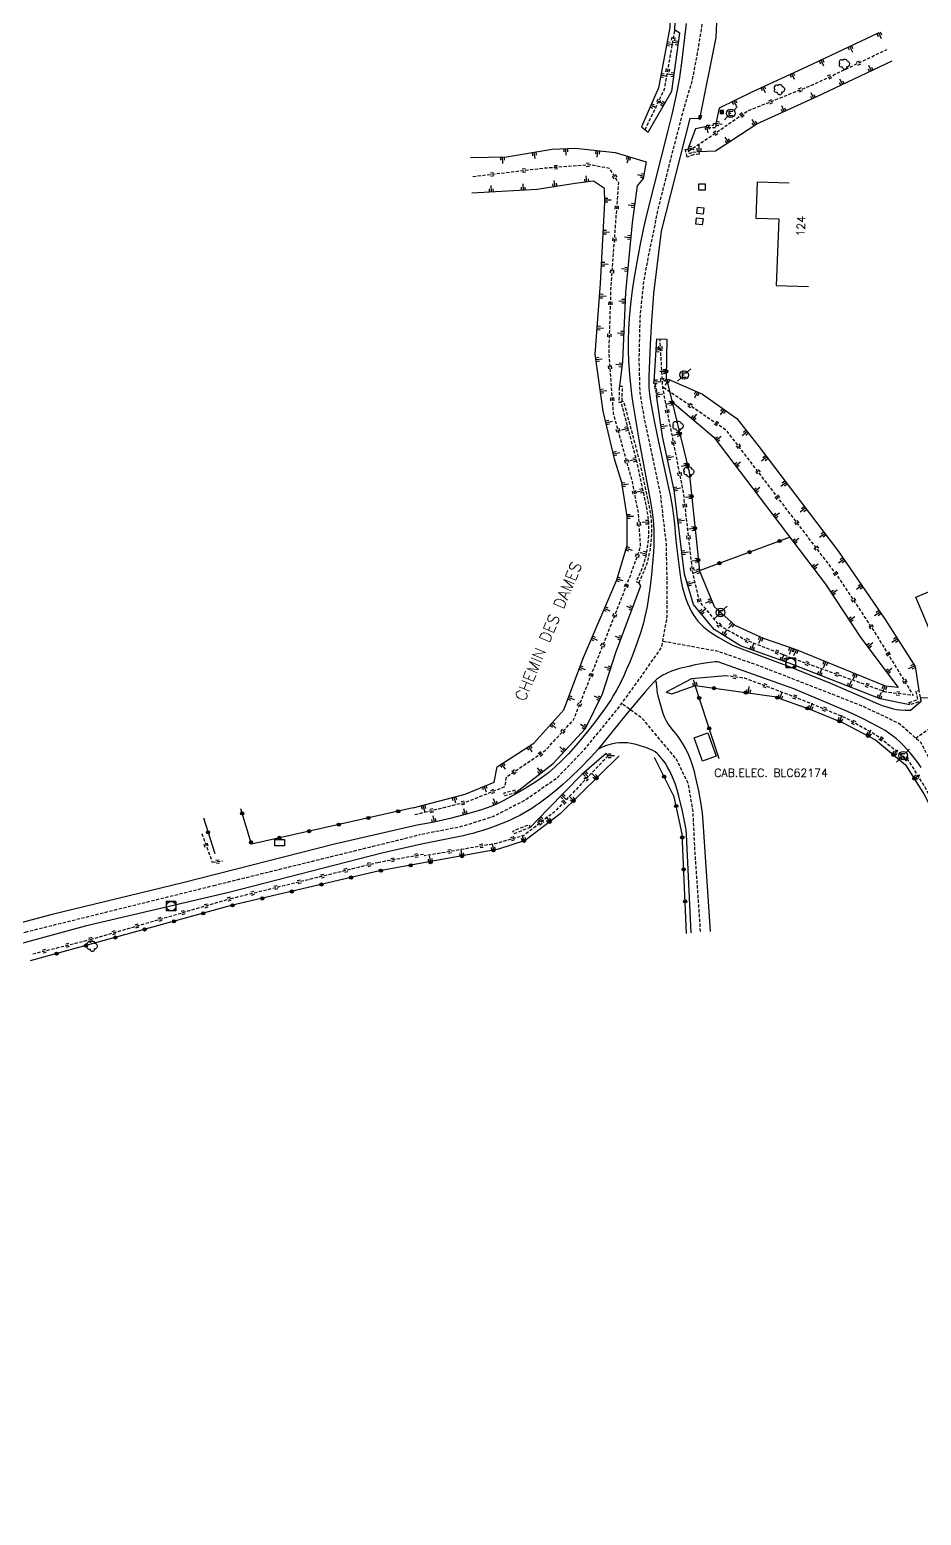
# Model space of a CAD drawing. Header units: millimetres. Extents: x 134000 to 135001, y 143000 to 144000.
# Drawn here: x 134746.5 to 134885.7, y 143385.7 to 143617.8 of the extents above; entities that cross this region are included whole.
import ezdxf
from ezdxf.enums import TextEntityAlignment as Align

# ---------------------------------------------------------------- set-up
doc = ezdxf.new("R2010")
doc.units = ezdxf.units.MM
doc.linetypes.add('DASHED', pattern=[0.75, 0.5, -0.25])
doc.layers.get('0').update_dxf_attribs({"linetype": 'CONTINUOUS'})
for name, color, linetype in [('W0001', 6, 'DASHED'), ('W0008', 7, 'CONTINUOUS'), ('w0100', 7, 'CONTINUOUS'), ('W0112', 1, 'DASHED'), ('W0211', 2, 'CONTINUOUS'), ('W0220', 5, 'DASHED'), ('W0300', 7, 'CONTINUOUS'), ('W0322', 7, 'CONTINUOUS'), ('W0330', 7, 'CONTINUOUS'), ('w0400', 7, 'CONTINUOUS'), ('W0420', 7, 'CONTINUOUS'), ('W0471', 7, 'CONTINUOUS'), ('W0984', 7, 'CONTINUOUS'), ('W0989', 7, 'CONTINUOUS'), ('W0991', 7, 'CONTINUOUS'), ('W1471', 7, 'CONTINUOUS')]:
    doc.layers.add(name, color=color, linetype=linetype)
doc.styles.get("Standard").update_dxf_attribs({"font": 'romans.shx', "width": 0.85})

# ---------------------------------------------------------------- blocks, each defined once
blk = doc.blocks.new('T300')
for p, q in [((-0.8, 0.51), (-0.86, 0.34)), ((-0.86, 0.34), (-0.86, 0.17)), ((-0.86, 0.17), (-0.74, 0.06)), ((-0.69, 0.63), (-0.8, 0.51)), ((-0.8, -0.06), (-0.74, 0.06)), ((-0.74, 0.06), (-0.69, 0.11)), ((-0.57, 0.69), (-0.69, 0.63)), ((-0.46, 0.69), (-0.57, 0.69)), ((-0.29, 0.63), (-0.46, 0.69)), ((-0.29, 0.63), (-0.17, 0.74)), ((-0.23, 0.57), (-0.29, 0.63)), ((-0.17, 0.74), (-0.06, 0.8)), ((-0.06, 0.8), (0.06, 0.8)), ((0.06, 0.8), (0.23, 0.74)), ((0.23, 0.74), (0.34, 0.63)), ((0.34, 0.63), (0.4, 0.51)), ((0.46, 0.46), (0.34, 0.46)), ((0.4, 0.51), (0.4, 0.46)), ((0.57, 0.4), (0.46, 0.46)), ((0.57, 0.4), (0.69, 0.29)), ((0.69, 0.29), (0.74, 0.17)), ((0.74, 0.06), (0.69, -0.17)), ((0.74, 0.17), (0.74, 0.06)), ((-0.8, -0.17), (-0.8, -0.06)), ((-0.8, -0.23), (-0.8, -0.17)), ((-0.74, -0.34), (-0.8, -0.23)), ((-0.69, -0.4), (-0.74, -0.34)), ((-0.51, -0.46), (-0.69, -0.4)), ((-0.4, -0.46), (-0.51, -0.46)), ((-0.4, -0.46), (-0.34, -0.46)), ((-0.34, -0.46), (-0.34, -0.4)), ((-0.34, -0.51), (-0.34, -0.46)), ((-0.29, -0.63), (-0.34, -0.51)), ((-0.17, -0.74), (-0.29, -0.63)), ((-0.06, -0.8), (-0.17, -0.74)), ((0.06, -0.8), (-0.06, -0.8)), ((0.17, -0.74), (0.06, -0.8)), ((0.23, -0.69), (0.17, -0.74)), ((0.29, -0.46), (0.23, -0.46)), ((0.29, -0.63), (0.23, -0.69)), ((0.46, -0.4), (0.29, -0.46)), ((0.34, -0.51), (0.29, -0.63)), ((0.34, -0.51), (0.34, -0.46)), ((0.57, -0.34), (0.46, -0.4)), ((0.63, -0.29), (0.57, -0.34)), ((0.69, -0.17), (0.63, -0.29))]:
    blk.add_line(p, q)
blk = doc.blocks.new('T471')
for p, q in [((-0.333334, 0.333334), (-0.333334, -0.333334)), ((-0.333334, 0.333334), (0.333334, 0.333334)), ((-0.333334, 0), (0, 0)), ((0.500001, 0.500001), (1.000002, 1.000002)), ((-0.500001, -0.500001), (-1.000002, -1.000002)), ((-0.333334, -0.333334), (0.333334, -0.333334))]:
    blk.add_line(p, q)
blk.add_ellipse((0, 0), major_axis=(0.471405, 0.471405), ratio=1, start_param=5.4977871438, end_param=11.780972451)
blk = doc.blocks.new('T420')
for p, q in [((0.75, 0.75), (-0.75, 0.75)), ((-0.75, 0.75), (-0.75, -0.75)), ((0.75, 0.75), (0.75, -0.75)), ((0.75, -0.75), (-0.75, -0.75))]:
    blk.add_line(p, q)
blk.add_ellipse((0, 0), major_axis=(-0.53, 0.53), ratio=1, start_param=3.926991, end_param=10.210176)
blk = doc.blocks.new('t112o')
at = {"color": 0, "linetype": 'Continuous'}
for p, q in [((-0.5, 0.5), (0.5, 0.5)), ((-0.5, -0.5), (-0.5, 0.5)), ((0.5, 0.5), (0.5, -0.5)), ((0.5, -0.5), (-0.5, -0.5))]:
    blk.add_line(p, q, dxfattribs=at)
blk = doc.blocks.new('T400')
at = {"color": 0, "linetype": 'ByBlock', "lineweight": -2}
for p, q in [((-0.15, -0.25), (-0.15, 0.3)), ((-0.15, 0.3), (0.15, 0.3)), ((-0.15, 0.15), (0.15, 0.15)), ((-0.15, 0), (0.15, 0)), ((0.15, 0.3), (0.15, -0.25)), ((-0.15, -0.15), (0.15, -0.15)), ((-0.15, -0.25), (-0.15, -0.3)), ((-0.15, -0.3), (0.15, -0.3)), ((0.15, -0.3), (0.15, -0.25))]:
    blk.add_line(p, q, dxfattribs=at)
blk = doc.blocks.new('t330o')
at = {"color": 0, "linetype": 'Continuous'}
for p, q in [((0.25, -0.25), (-0.25, 0.25)), ((-0.25, -0.25), (0.25, 0.25)), ((-0.25, 0.25), (-0.25, -0.25)), ((0.25, 0.25), (-0.25, 0.25)), ((0.25, -0.25), (0.25, 0.25)), ((-0.25, -0.25), (0.25, -0.25)), ((-0.25, -0.25), (-0.25, -0.25))]:
    blk.add_line(p, q, dxfattribs=at)
blk = doc.blocks.new('t211o')
at = {"color": 0, "linetype": 'Continuous'}
for p, q in [((-0.29, 0.5), (-0.29, 0)), ((0, 1), (0, 0)), ((0.29, 0.5), (0.29, 0))]:
    blk.add_line(p, q, dxfattribs=at)
blk = doc.blocks.new('t220o')
at = {"color": 0, "linetype": 'Continuous'}
for p, q in [((-0.25, 0.25), (0.25, 0.25)), ((-0.25, -0.25), (0.25, -0.25))]:
    blk.add_line(p, q, dxfattribs=at)
blk = doc.blocks.new('t322o')
at = {"color": 0, "linetype": 'Continuous'}
for radius in [0.25, 0.15]:
    blk.add_circle((0, 0), radius, dxfattribs=at)
blk = doc.blocks.new('T1471')
at = {"color": 0, "linetype": 'Continuous', "flags": 128}
blk.add_lwpolyline([(-0.75, -0.5), (-0.75, 0.5), (0.75, 0.5), (0.75, -0.5), (-0.75, -0.5)], dxfattribs=at)

msp = doc.modelspace()

# ---------------------------------------------------------------- linework, layer by layer
at = {"layer": 'W0001', "flags": 128}
for points in [[(134913.61, 144000), (134917.44, 143994.22), (134920.06, 143988.67), (134923.42, 143982.25), (134926.65, 143975.59), (134930.59, 143966.11), (134934.09, 143957.94), (134936.72, 143949.48), (134939.64, 143940.43), (134942.41, 143930.66), (134944.45, 143921.32), (134947.39, 143908.52), (134949.73, 143895.54), (134951.92, 143884.16), (134953.23, 143874.67), (134952.65, 143866.21), (134951.19, 143857.02), (134949, 143849.58), (134946.96, 143844.48), (134943.89, 143840.25), (134940.39, 143835.58), (134937.47, 143832.66), (134932.07, 143827.99), (134927.35, 143824.98), (134908.23, 143813.75), (134874.81, 143794.63), (134856.85, 143783.84), (134847.95, 143778.15), (134843.38, 143774.7), (134839.59, 143771.2), (134836.67, 143767.4), (134834.48, 143762.73), (134834.04, 143756.46), (134834.48, 143750.92), (134835.06, 143746.25), (134836.52, 143739.98), (134838.28, 143730.2), (134839.88, 143721.6), (134842.07, 143712.11), (134843.82, 143704.24), (134844.99, 143697.96), (134847.03, 143686.16), (134847.76, 143680.03), (134849.22, 143669.96), (134850.09, 143659.9), (134851.26, 143647.06), (134851.55, 143637.72), (134851.7, 143630.28), (134851.7, 143624.16), (134851.55, 143619.2), (134850.82, 143614.67), (134849.95, 143610), (134848.34, 143604.46), (134846.59, 143597.75), (134844.69, 143590.19), (134843.37, 143583.92), (134842.35, 143578.52), (134841.77, 143572.83), (134841.62, 143566.12), (134841.77, 143561.01), (134842.5, 143556.78), (134843.67, 143551.24), (134844.98, 143545.11), (134845.86, 143537.52), (134846, 143531.11), (134846, 143526.15), (134845.13, 143521.33), (134841.77, 143516.52), (134838.27, 143511.7), (134832.71, 143504.93), (134828.77, 143500.84), (134823.95, 143497.49), (134818.85, 143494.86), (134813.74, 143493.26), (134807.33, 143492.03)], [(134884.84, 143507.15), (134891.52, 143511.72), (134905.92, 143517.97), (134923.15, 143525.05), (134940.73, 143531.54), (134954.66, 143536.49), (134972.66, 143541.59), (134988.48, 143546.19), (135000, 143549.78)], [(134903.4, 143471.35), (134885.71, 143506.39), (134882.21, 143509.45), (134876.66, 143512.08), (134871.12, 143514.26), (134860.61, 143518.35), (134854.04, 143520.68), (134845.3, 143522.27)], [(134851.25, 143476.92), (134850.37, 143489.76), (134850.08, 143495.74), (134849.35, 143499.97), (134847.45, 143503.91), (134844.39, 143507.55), (134842.2, 143510.18), (134838.9, 143512.58)]]:
    msp.add_lwpolyline(points, dxfattribs=at)
at = {"layer": 'W0001'}
msp.add_lwpolyline([(134613.72, 143384.05), (134618.4, 143388.41), (134622.9, 143393.63), (134626.32, 143399.73), (134631.04, 143408.37), (134635.85, 143417.33), (134641.45, 143425.61), (134646.5, 143432.18), (134651.14, 143437.16), (134655.49, 143440.98), (134660.79, 143444.79), (134665.95, 143448.25), (134674.07, 143452.8), (134681.57, 143456.47), (134692.22, 143460.89), (134703.33, 143464.74), (134712.38, 143467.57), (134725.29, 143471.33), (134745.85, 143476.85), (134775.23, 143484.12), (134807.33, 143492.03)], dxfattribs=at)
at = {"layer": 'W0008'}
for points in [[(134854.01, 143624.82), (134853.62, 143616.6), (134851.11, 143603.93), (134849.59, 143603.98), (134845.09, 143586.38), (134843.91, 143576.63), (134843.83, 143575.76), (134843.6, 143572.33), (134843.39, 143568.7), (134843.26, 143566.17), (134843.18, 143563.64), (134843.17, 143562.79), (134843.19, 143561.94), (134843.28, 143560.87), (134843.43, 143559.81), (134843.95, 143556.98), (134844.54, 143554.16), (134846.27, 143546.26), (134846.51, 143545.12), (134846.72, 143543.97), (134846.87, 143543.1), (134846.99, 143542.22), (134847.12, 143541.11), (134847.23, 143540), (134847.36, 143538.57), (134847.52, 143537.14), (134848.07, 143532.53), (134848.15, 143531.95), (134848.25, 143531.38), (134848.38, 143530.82), (134848.53, 143530.26), (134848.73, 143529.57), (134848.97, 143528.9), (134849.22, 143528.23), (134849.5, 143527.56), (134849.77, 143526.99), (134850.09, 143526.44), (134850.45, 143525.92), (134850.84, 143525.42), (134851.29, 143524.93), (134851.77, 143524.47), (134852.29, 143524.04), (134852.83, 143523.66), (134854.13, 143522.84), (134855.46, 143522.09), (134856.36, 143521.64), (134857.29, 143521.26), (134865.06, 143518.36), (134871.54, 143515.72), (134879.35, 143512.32), (134879.62, 143512.22), (134881.38, 143511.71), (134881.87, 143511.6), (134882.37, 143511.54), (134883.19, 143511.5), (134884.01, 143511.51), (134885.7, 143512.94), (134885.65, 143513.42), (134886.94, 143513.51)], [(134848.99, 143618.81), (134848.65, 143615.72), (134848.31, 143613.05), (134847.94, 143610.38), (134847.76, 143609.26), (134847.54, 143608.15), (134846.76, 143604.59), (134846.11, 143601.89), (134842.96, 143589.52), (134842.64, 143588.21), (134842.35, 143586.89), (134841.77, 143584.06), (134841.23, 143581.22), (134840.87, 143579.17), (134840.58, 143577.12), (134840.32, 143574.94), (134840.11, 143572.76), (134840, 143571.03), (134839.95, 143569.29), (134839.95, 143567.7), (134840.01, 143566.12), (134840.15, 143563.98), (134840.34, 143561.85), (134840.51, 143560.48), (134840.72, 143559.13), (134841.65, 143553.51), (134843.37, 143544.4), (134843.64, 143542.81), (134843.83, 143541.21), (134843.94, 143539.66), (134843.98, 143538.11), (134843.96, 143537.17), (134843.91, 143536.24), (134843.77, 143534.48), (134843.59, 143532.72), (134843.38, 143530.91), (134843.12, 143529.1), (134842.89, 143527.73), (134842.62, 143526.37), (134842.33, 143525.14), (134841.97, 143523.93), (134841.29, 143521.93), (134840.56, 143519.96), (134840.14, 143518.93), (134839.71, 143517.91), (134839.25, 143516.9), (134838.78, 143515.9), (134838.43, 143515.21), (134838.06, 143514.52), (134837.68, 143513.85), (134837.27, 143513.19), (134836.62, 143512.2), (134835.94, 143511.23), (134834.78, 143509.7), (134833.6, 143508.19), (134832.13, 143506.42), (134830.61, 143504.69), (134829.61, 143503.65), (134828.56, 143502.65), (134828.03, 143502.19), (134827.49, 143501.74), (134826.93, 143501.31), (134826.36, 143500.9), (134825.54, 143500.33), (134824.7, 143499.79), (134823.86, 143499.26), (134823, 143498.75), (134821.59, 143497.95), (134820.54, 143497.39), (134819.41, 143496.83), (134818.64, 143496.52), (134817.76, 143496.2), (134816.87, 143495.89), (134815.97, 143495.61), (134815.07, 143495.35), (134813.72, 143494.98), (134812.37, 143494.64), (134811.01, 143494.32), (134809.64, 143494.01), (134806.99, 143493.52)], [(134885.71, 143502.54), (134885.16, 143503.32), (134884.58, 143504.08), (134883.99, 143504.83), (134883.48, 143505.43), (134882.94, 143506), (134882.37, 143506.55), (134881.78, 143507.08), (134881.24, 143507.52), (134880.67, 143507.94), (134880.08, 143508.32), (134879.48, 143508.67), (134877.96, 143509.49), (134876.43, 143510.27), (134875.32, 143510.8), (134874.19, 143511.3), (134865.81, 143514.84), (134854.11, 143519.01), (134853.83, 143519.08), (134853.54, 143519.08), (134851.97, 143518.86), (134850.41, 143518.58), (134849.41, 143518.36), (134848.41, 143518.13), (134847.81, 143517.96), (134847.2, 143517.78), (134846.73, 143517.61), (134846.27, 143517.42), (134845.81, 143517.21), (134845.37, 143516.97), (134845.05, 143516.78), (134844.74, 143516.56), (134844.45, 143516.33), (134844.18, 143516.07), (134843.37, 143515.25), (134842.6, 143514.39), (134841.18, 143512.73), (134839.79, 143511.05), (134835.24, 143505.43), (134834.66, 143504.75), (134834.06, 143504.11), (134832.48, 143502.51), (134830.87, 143500.94), (134829.75, 143499.9), (134828.59, 143498.91), (134827.35, 143497.91), (134826.08, 143496.96), (134825.49, 143496.55), (134824.89, 143496.16), (134824.29, 143495.78), (134823.67, 143495.42), (134823.03, 143495.07), (134822.38, 143494.75), (134821.73, 143494.44), (134821.06, 143494.14), (134820.12, 143493.76), (134819.16, 143493.39), (134818.2, 143493.04), (134817.24, 143492.71), (134816.48, 143492.48), (134815.71, 143492.26), (134814.94, 143492.06), (134814.17, 143491.88), (134807.67, 143490.55)], [(134806.99, 143493.52), (134794.11, 143490.55), (134770.4, 143484.53), (134750.03, 143479.58), (134733.73, 143475.27), (134718.95, 143471.3), (134696.6, 143464.31), (134682.34, 143458.58), (134671.62, 143453.32), (134663.73, 143449.03), (134659.03, 143445.55), (134651.62, 143440.05), (134644.22, 143432.43), (134634.66, 143418.89), (134625.95, 143402.01), (134619.34, 143392.39), (134613.29, 143385.64)], [(134807.67, 143490.55), (134801.5, 143489.18), (134777.58, 143483.04), (134755.19, 143477.74), (134734.29, 143472.09), (134719.71, 143468.14), (134706.45, 143464.1), (134694.1, 143460), (134683.84, 143455.83), (134675, 143451.57), (134664.89, 143445.61), (134655.62, 143439.17), (134653.3, 143437.05), (134644.62, 143427.4), (134636.98, 143415.88), (134628.09, 143399.63), (134627.3, 143398.17), (134627.5, 143397.89), (134627.39, 143396.99), (134624.48, 143391.88), (134619.85, 143387.04), (134614.7, 143382.88)]]:
    msp.add_lwpolyline(points, dxfattribs=at)
at = {"layer": 'W0008', "flags": 128}
for points in [[(134844.29, 143516.03), (134844.35, 143515.3), (134844.43, 143514.57), (134844.5, 143514.17), (134844.59, 143513.77), (134845.18, 143511.54), (134845.4, 143510.91), (134845.63, 143510.37), (134845.89, 143509.85), (134846.15, 143509.4), (134846.44, 143508.95), (134846.72, 143508.58), (134847.02, 143508.22), (134847.38, 143507.81), (134847.71, 143507.38), (134848.14, 143506.76), (134848.53, 143506.11), (134848.9, 143505.45), (134849.24, 143504.77), (134849.56, 143504.03), (134849.83, 143503.28), (134850.18, 143502.12), (134850.48, 143500.94), (134850.93, 143498.89), (134851.31, 143496.82), (134851.51, 143495.44), (134851.63, 143494.06), (134852.73, 143476.95)], [(134849.81, 143476.71), (134849.06, 143492.1), (134849.01, 143492.76), (134848.9, 143493.41), (134848.41, 143495.74), (134847.87, 143498.06), (134847.6, 143499.06), (134847.27, 143500.05), (134846.89, 143501.02), (134846.46, 143501.96), (134846.11, 143502.63), (134845.7, 143503.27), (134845.25, 143503.88), (134844.75, 143504.46), (134844.47, 143504.73), (134844.16, 143504.98), (134843.82, 143505.19), (134843.46, 143505.37), (134842.72, 143505.66), (134841.97, 143505.91), (134841.2, 143506.13), (134840.43, 143506.3), (134839.82, 143506.39), (134839.22, 143506.43), (134838.61, 143506.41), (134838, 143506.33), (134837.29, 143506.19), (134836.58, 143505.99), (134835.9, 143505.73), (134835.24, 143505.43)]]:
    msp.add_lwpolyline(points, dxfattribs=at)
at = {"layer": 'w0100', "flags": 128}
for points in [[(134865.08, 143593.83), (134860.08, 143594.01), (134859.87, 143588.4), (134863.47, 143588.27), (134863.08, 143577.89), (134868.08, 143577.7)], [(134896.49, 143530.11), (134898.41, 143525.5), (134888.2, 143521.23), (134884.85, 143529.18), (134889.46, 143531.12)]]:
    msp.add_lwpolyline(points, dxfattribs=at)
msp.add_lwpolyline([(134850.25, 143507.2), (134852.37, 143507.95), (134853.68, 143504.3), (134851.55, 143503.55)], close=True, dxfattribs=at)
at = {"layer": 'W0112'}
for points in [[(134853.65, 143603.16), (134853.61, 143602.48), (134852.23, 143602.53), (134852.24, 143602.93), (134853.23, 143602.89), (134853.25, 143603.18)], [(134851.05, 143598.41), (134850.15, 143598.3), (134849.18, 143597.94), (134848.87, 143599.09), (134849.25, 143599.19), (134849.45, 143598.47), (134850.06, 143598.69), (134851, 143598.81)]]:
    msp.add_lwpolyline(points, close=True, dxfattribs=at)
at = {"layer": 'W0112', "flags": 128}
for points in [[(134844.37, 143560.72), (134844.54, 143560.76), (134844.08, 143562.81), (134843.91, 143562.77)], [(134838.6, 143562.15), (134839, 143562.14), (134838.96, 143559.57), (134838.56, 143559.58)], [(134883.82, 143512.71), (134885.18, 143513.18), (134884.92, 143514.49), (134885.31, 143514.57), (134885.64, 143512.92), (134883.95, 143512.33)], [(134822.3, 143499.01), (134820.52, 143498.53), (134820.62, 143498.16), (134822.4, 143498.64)], [(134824.67, 143493.2), (134822.12, 143492.18), (134821.94, 143492.63), (134824.48, 143493.65)]]:
    msp.add_lwpolyline(points, close=True, dxfattribs=at)
msp.add_lwpolyline([(134841.61, 143531.39), (134841.24, 143531.55), (134842.17, 143533.76), (134842.46, 143534.53), (134842.68, 143535.32), (134842.91, 143536.5), (134843.08, 143537.69), (134843.14, 143538.35), (134843.18, 143539.02), (134843.19, 143539.68), (134843.18, 143540.35), (134843.15, 143540.96), (134843.09, 143541.56), (134843.01, 143542.16), (134842.91, 143542.75), (134842.43, 143545.17), (134842.21, 143546.19), (134841.2, 143550.78), (134838.85, 143559.69), (134839.23, 143559.79), (134841.59, 143550.87), (134842.61, 143546.27), (134842.82, 143545.25), (134843.3, 143542.83), (134843.41, 143542.22), (134843.49, 143541.6), (134843.55, 143540.99), (134843.58, 143540.37), (134843.59, 143539.68), (134843.58, 143539), (134843.54, 143538.32), (134843.48, 143537.64), (134843.31, 143536.43), (134843.07, 143535.23), (134842.84, 143534.41), (134842.54, 143533.61), (134841.61, 143531.39)], dxfattribs=at)
at = {"layer": 'W0211'}
msp.add_lwpolyline([(134843.08, 143601.82), (134846.78, 143608.22), (134848.02, 143617.27), (134847.25, 143617.76), (134847.54, 143626.01), (134847.58, 143638.96), (134846.47, 143661.97), (134845.54, 143668.27), (134845.96, 143660.79), (134846.63, 143638.96), (134846.28, 143625.76), (134846.45, 143618.2), (134844.67, 143608.73), (134842.03, 143602.65)], close=True, dxfattribs=at)
at = {"layer": 'W0211', "flags": 128}
for points in [[(134879.1, 143617.32), (134867.87, 143612.02), (134859.26, 143608.08), (134854.15, 143605.57), (134853.65, 143603.16)], [(134851, 143598.81), (134853.56, 143598.89), (134860.05, 143603.12), (134869.31, 143607.33), (134881.17, 143612.95)], [(134852.25, 143602.71), (134850.44, 143602.35), (134849.25, 143599.19)], [(134815.34, 143597.87), (134820.96, 143597.96), (134828.07, 143599.15), (134831.75, 143599.3), (134837.92, 143598.65), (134842.74, 143597.18), (134842.31, 143594.56), (134841.34, 143593.42), (134840.59, 143587.64), (134839.53, 143576.77), (134839.08, 143565.97), (134838.6, 143562.15)], [(134844.02, 143562.8), (134844.44, 143569.52), (134845.98, 143569.46)], [(134846.2, 143563.23), (134851.55, 143560.87), (134856.91, 143557.06), (134860.35, 143552.69), (134872.79, 143536.29), (134880.05, 143525.67), (134884.74, 143518.31), (134885.31, 143514.57)], [(134822.4, 143498.64), (134828.23, 143503.18), (134833.27, 143508.66), (134835.95, 143514.07), (134838.08, 143520.69), (134841.91, 143530.92), (134841.61, 143531.39)], [(134836.82, 143504.37), (134836.49, 143504.74), (134832.74, 143501.45), (134827.47, 143496.09), (134824.67, 143493.2)]]:
    msp.add_lwpolyline(points, dxfattribs=at)
at = {"layer": 'W0211'}
for points in [[(134806.36, 143496.23), (134814.51, 143498.41), (134819.02, 143500.26), (134819.51, 143502.67), (134825.23, 143506.36), (134829.9, 143511.57), (134832.96, 143519.76), (134838.16, 143531.89), (134839.79, 143537.22), (134839.77, 143541.78), (134838.94, 143547.08), (134837.88, 143550.59), (134836.04, 143558.24), (134834.8, 143567.15), (134835.65, 143578.18), (134836.3, 143590.87), (134836.26, 143593.04), (134834.53, 143594.15), (134831.68, 143593.8), (134825.74, 143592.86), (134815.54, 143592.3)], [(134883.95, 143512.33), (134879.29, 143513.26), (134865.07, 143518.83), (134857.47, 143521.57), (134853.37, 143524.09), (134850.17, 143528.01), (134848.76, 143532.77), (134847.14, 143545.9), (134845.32, 143554.27), (134844.37, 143560.72)], [(134846.82, 143559.7), (134853.3, 143554.15), (134870.75, 143531.19), (134876.29, 143522.83), (134882.11, 143515.04), (134880.14, 143515.25), (134866.21, 143520.96), (134861.08, 143522.72), (134856.63, 143524.75), (134853.43, 143527.64), (134851.07, 143533.31)], [(134855.16, 143516.9), (134849.86, 143516.4), (134845.86, 143514.35), (134846.78, 143514.07), (134850.41, 143515.35)]]:
    msp.add_lwpolyline(points, dxfattribs=at)
at = {"layer": 'W0220', "flags": 128}
for points in [[(134842.59, 143602.21), (134845.63, 143608.58), (134847.25, 143617.76)], [(134849.44, 143598.89), (134853.82, 143601.86), (134858.6, 143605.16), (134868.87, 143609.26), (134880.32, 143614.74)], [(134806.65, 143495.21), (134814.62, 143497.15), (134820.74, 143499.59), (134820.94, 143501.07), (134826.96, 143505.17), (134831.43, 143510), (134840.29, 143532.5), (134841.89, 143537.03), (134841.55, 143542.34), (134840.6, 143547.29), (134839.63, 143550.71), (134837.65, 143557.92), (134836.96, 143567.71), (134837.29, 143577.81), (134838.47, 143593.87), (134837.1, 143596.13), (134834.07, 143596.72), (134826.67, 143596.16), (134815.68, 143594.84)], [(134845.49, 143561.96), (134855.14, 143555.38), (134872.7, 143532.37), (134878.17, 143524.1), (134884.47, 143513.82), (134880.19, 143514.33), (134865.49, 143519.64), (134857.91, 143522.61), (134854.22, 143524.75), (134851.11, 143528.48), (134850.04, 143532.95), (134848.58, 143545.56), (134845.37, 143561.8), (134844.92, 143569.51)], [(134901.05, 143470.29), (134886.98, 143498.34), (134883.83, 143503.52), (134878.9, 143507.45), (134873.85, 143510.33), (134865.57, 143513.72), (134858.17, 143516.49), (134855.16, 143516.9)], [(134836.82, 143504.37), (134828.42, 143495.6), (134823.6, 143491.88), (134819.19, 143490.65), (134808.08, 143488.73)]]:
    msp.add_lwpolyline(points, dxfattribs=at)
at = {"layer": 'W0220'}
for points in [[(134773.38, 143492.22), (134775, 143487.76), (134776.6, 143487.96)], [(134746.98, 143473.43), (134755.99, 143475.68), (134777.89, 143482.08), (134800.86, 143487.73), (134808.02, 143489.03)]]:
    msp.add_lwpolyline(points, dxfattribs=at)
at = {"layer": 'W0322'}
msp.add_line((134773.64, 143494.7), (134775.4, 143489.09), dxfattribs=at)
at = {"layer": 'W0322', "flags": 128}
for points in [[(134845.98, 143569.46), (134845.9, 143563.5), (134849.47, 143548.72), (134851.07, 143533.31), (134865.31, 143538.58)], [(134854.14, 143503.92), (134850.41, 143515.35), (134862.73, 143513.65), (134868.29, 143511.67)], [(134868.3, 143511.67), (134873.53, 143509.53), (134878.57, 143506.89), (134883.26, 143502.98), (134886.18, 143498.35), (134900.43, 143470.01)], [(134838.54, 143504.4), (134829.35, 143495.29), (134823.86, 143491.17), (134819.69, 143489.77), (134808.33, 143487.69)], [(134849.08, 143476.64), (134848.37, 143492.19), (134847.14, 143497.99), (134844.04, 143504.1)]]:
    msp.add_lwpolyline(points, dxfattribs=at)
at = {"layer": 'W0322'}
for points in [[(134806.36, 143496.23), (134781.14, 143490.58), (134779.47, 143496.07)], [(134808.33, 143487.69), (134801.1, 143486.39), (134777.98, 143480.97), (134746.59, 143472.34)]]:
    msp.add_lwpolyline(points, dxfattribs=at)

# ---------------------------------------------------------------- block references
at = {"layer": 'W0112'}
for p, rotation in [((134851.47, 143593.25), 270.9820041593202), ((134851.08, 143587.89), 263.3372474660234), ((134851.2, 143589.56), 263.7811222602556)]:
    msp.add_blockref('t112o', p, dxfattribs=dict(at, rotation=rotation))
at = {"layer": 'W0211'}
for p, rotation in [((134845.97, 143615.64), 259.3429319946952), ((134847.81, 143615.76), 82.17745106506305), ((134879.1, 143617.32), 205.2844494476488), ((134874.58, 143615.19), 205.2844494478737), ((134847.13, 143610.8), 82.17745106558053), ((134870.06, 143613.05), 205.284449448124), ((134877.91, 143611.4), 25.35689800528527), ((134845.04, 143610.72), 259.3429319937882), ((134860.98, 143608.86), 204.5796212698207), ((134865.52, 143610.94), 204.5796212695772), ((134873.39, 143609.26), 25.35689800558048), ((134845.58, 143606.15), 60.03192437593981), ((134856.47, 143606.71), 206.2085225060562), ((134868.87, 143607.13), 24.42761529958949), ((134843.48, 143606), 246.526820710644), ((134864.32, 143605.06), 24.4276152996174), ((134852.25, 143602.71), 191.1859964783875), ((134853.66, 143603.2), 258.2477227356392), ((134859.79, 143602.95), 33.10675723011685), ((134849.33, 143599.4), 249.3979980293908), ((134851, 143598.81), 1.891262401743724), ((134855.6, 143600.22), 33.10675722985213), ((134820.34, 143597.95), 180.8855329961778), ((134825.28, 143598.68), 189.5301488388841), ((134830.24, 143599.24), 182.2995912525086), ((134835.22, 143598.93), 174.0092889610201), ((134840.1, 143597.99), 163.0537401446633), ((134833.46, 143594.02), 6.995401970698197), ((134842.38, 143594.97), 74.93749014367947), ((134818.56, 143592.47), 3.120699449259162), ((134823.55, 143592.74), 3.120699449343969), ((134828.51, 143593.3), 9.035873925305188), ((134836.29, 143591.18), 270.9629362928817), ((134840.94, 143590.36), 82.61344928264418), ((134836.06, 143586.19), 267.097145441042), ((134840.37, 143585.39), 84.41888760737187), ((134835.81, 143581.19), 267.0971454407836), ((134839.88, 143580.41), 84.41888760726052), ((134835.5, 143576.2), 265.561865897559), ((134839.47, 143575.43), 87.64171781886019), ((134835.11, 143571.22), 265.5618658967851), ((134839.27, 143570.44), 87.64171781941258), ((134844.33, 143567.79), 266.4723260471604), ((134834.92, 143566.24), 277.9272679374598), ((134839.02, 143565.45), 82.78082768774821), ((134845.91, 143564.46), 89.30326879555994), ((134844.02, 143562.8), 266.472326047617), ((134846.2, 143563.23), 156.1930728882349), ((134835.61, 143561.29), 277.92726793697), ((134844.37, 143560.72), 278.3787536908091), ((134850.78, 143561.21), 156.1930728878746), ((134846.85, 143559.58), 103.5797998910902), ((134849.98, 143556.99), 319.4206756679296), ((134854.94, 143558.46), 144.6092810363974), ((134836.49, 143556.37), 283.4987275536812), ((134839.94, 143555.56), 104.7992018091539), ((134845.09, 143555.77), 278.3787536915727), ((134848.02, 143554.72), 103.579799891516), ((134853.68, 143553.65), 307.2449150458178), ((134858.51, 143555.03), 128.1711982940343), ((134837.65, 143551.51), 283.4987275531591), ((134841.21, 143550.73), 102.461893099742), ((134846.06, 143550.87), 282.3113054607496), ((134861.57, 143551.08), 127.1929737027185), ((134849.2, 143549.86), 103.579799891274), ((134856.71, 143549.66), 307.2449150457901), ((134839, 143546.69), 278.8866204271679), ((134847.12, 143545.99), 282.311305461042), ((134859.73, 143545.68), 307.2449150460717), ((134864.59, 143547.1), 127.1929737029299), ((134842.29, 143545.84), 101.9609496556253), ((134849.87, 143544.91), 95.91547945354175), ((134839.77, 143541.75), 270.2654281220144), ((134862.76, 143541.7), 307.2449150460433), ((134867.61, 143543.11), 127.1929737027355), ((134843.15, 143540.92), 93.0554069432377), ((134847.74, 143541.02), 277.0009000225746), ((134850.38, 143539.94), 95.9154794523741), ((134870.64, 143539.13), 127.1929737029493), ((134839.65, 143536.77), 253.0058438297789), ((134865.78, 143537.72), 307.2449150458739), ((134842.8, 143535.95), 78.63850793570053), ((134848.35, 143536.06), 277.0009000228405), ((134850.9, 143534.96), 95.9154794529271), ((134868.81, 143533.74), 307.2449150462927), ((134873.6, 143535.11), 124.3508116894627), ((134838.19, 143531.99), 253.0058438292996), ((134851.07, 143533.31), 112.5725682172059), ((134849.23, 143531.16), 286.5249134058682), ((134871.74, 143529.7), 303.5457235510369), ((134876.42, 143530.98), 124.3508116895404), ((134836.23, 143527.39), 246.807977740417), ((134840.6, 143527.41), 69.4410565451693), ((134852.99, 143528.69), 112.5725682168023), ((134851.25, 143526.68), 309.2643298206204), ((134874.51, 143525.53), 303.5457235511009), ((134879.24, 143526.85), 124.3508116896049), ((134834.26, 143522.8), 246.8079777404049), ((134838.84, 143522.73), 69.44105654459514), ((134854.78, 143523.22), 328.4445048412519), ((134856.29, 143525.05), 137.9265937159281), ((134860.77, 143522.87), 155.5836299679053), ((134859.2, 143520.94), 340.1911722331083), ((134865.48, 143521.21), 160.9763456990065), ((134866.21, 143520.96), 157.7254327266026), ((134877.35, 143521.42), 306.7424419079092), ((134881.97, 143522.66), 122.5011746887717), ((134832.37, 143518.17), 249.5102815049335), ((134837.21, 143518), 72.1674467486488), ((134863.91, 143519.25), 340.1911722341985), ((134870.83, 143519.06), 157.7254327265618), ((134884.65, 143518.44), 114.0495344422276), ((134850.41, 143515.35), 19.4881597307358), ((134869.75, 143517), 338.6110051127981), ((134874.4, 143515.18), 338.6110051115837), ((134875.46, 143517.17), 157.7254327267674), ((134880.34, 143517.41), 306.7424419079348), ((134830.62, 143513.49), 249.5102815054269), ((134835.56, 143513.29), 63.69176226213592), ((134858.67, 143514.21), 352.1344186162619), ((134863.58, 143513.35), 340.3620445982409), ((134879.06, 143513.35), 338.6110051125343), ((134880.09, 143515.27), 157.725432727812), ((134868.3, 143511.67), 337.7118363927635), ((134827.93, 143509.37), 228.1418800292609), ((134833.35, 143508.81), 59.67794970125303), ((134872.93, 143509.77), 337.7118363930031), ((134877.39, 143507.51), 332.3896129829618), ((134824.43, 143505.84), 212.7943093334706), ((134830, 143505.1), 47.38713281663796), ((134836.82, 143504.37), 270), ((134881.38, 143504.54), 320.1796441459318), ((134820.23, 143503.13), 213.7016319360763), ((134826.35, 143501.71), 37.91909629045664), ((134833.1, 143501.77), 221.2049994127333), ((134834.99, 143500.88), 44.75288139883956), ((134884.63, 143500.82), 302.274259566224), ((134812.77, 143497.92), 195.8420512213812), ((134817.46, 143499.62), 202.2124958399134), ((134819.25, 143496.77), 22.32295296056712), ((134829.57, 143498.23), 225.4976356379784), ((134831.44, 143497.36), 44.75288139847687), ((134807.96, 143496.56), 195.8420512208376), ((134814.5, 143495.2), 15.12259545121647), ((134809.65, 143494.01), 12.45132858545891), ((134826.08, 143494.66), 225.8287713449659), ((134827.7, 143494.06), 36.94388742977276), ((134818.91, 143489.62), 10.69701714910599), ((134823.68, 143491.11), 18.48813730375613), ((134809.08, 143487.77), 10.69701714847185), ((134814, 143488.7), 10.69701714827469)]:
    msp.add_blockref('t211o', p, dxfattribs=dict(at, rotation=rotation))
at = {"layer": 'W0220'}
for p, rotation in [((134847.01, 143616.4), 79.97918308023344), ((134846.14, 143611.47), 79.97918308023344), ((134875.94, 143612.64), 25.5358016089041), ((134871.43, 143610.49), 25.5358016089041), ((134844.74, 143606.72), 64.43149507513897), ((134862.22, 143606.6), 21.80206338847474), ((134866.86, 143608.46), 21.80206338847474), ((134857.69, 143604.53), 34.63158397951641), ((134853.58, 143601.69), 34.06518550761153), ((134818.72, 143595.2), 186.8356275263007), ((134823.68, 143595.8), 186.8356275263007), ((134828.66, 143596.31), 184.3586849005615), ((134833.64, 143596.69), 184.3586849005615), ((134837.87, 143594.86), 121.2542410567197), ((134838.19, 143590.04), 85.8045029194585), ((134837.82, 143585.06), 85.8045029194585), ((134837.46, 143580.07), 85.8045029194585), ((134837.2, 143575.08), 88.0968015112758), ((134837.04, 143570.08), 88.0968015112758), ((134845, 143568.13), 93.35642403908012), ((134837.14, 143565.09), 94.03844107550903), ((134845.29, 143563.14), 93.35642403908012), ((134837.49, 143560.1), 94.03844107550903), ((134846.08, 143558.21), 101.1783002839592), ((134849.62, 143559.15), 325.7455111995177), ((134838.39, 143555.21), 105.3625368347152), ((134853.75, 143556.33), 325.7455111995177), ((134847.05, 143553.31), 101.1783002839592), ((134857.16, 143552.75), 307.3438533443268), ((134839.72, 143550.39), 105.806731420756), ((134848.02, 143548.4), 101.1783002839592), ((134860.19, 143548.77), 307.3438533443268), ((134840.93, 143545.54), 100.8940189773716), ((134863.22, 143544.8), 307.3438533443268), ((134848.82, 143543.47), 96.61501929636557), ((134841.66, 143540.6), 93.7101984974555), ((134866.25, 143540.82), 307.3438533443268), ((134849.4, 143538.51), 96.61501929636557), ((134869.29, 143536.85), 307.3438533443268), ((134841.42, 143535.69), 70.4554251967544), ((134849.97, 143533.54), 96.61501929636557), ((134872.32, 143532.87), 307.3438533443268), ((134839.7, 143531), 68.51637296688531), ((134851.06, 143528.66), 103.4060762374045), ((134875.11, 143528.73), 303.4836343833931), ((134837.86, 143526.35), 68.51637296688531), ((134854.19, 143524.78), 129.779535111559), ((134877.87, 143524.56), 303.4836343833931), ((134836.03, 143521.69), 68.51637296688531), ((134858.55, 143522.36), 158.6092460384877), ((134863.21, 143520.54), 158.6092460384877), ((134880.5, 143520.3), 301.5031987053522), ((134867.89, 143518.78), 160.1096148675373), ((134834.2, 143517.04), 68.51637296688531), ((134856.56, 143516.71), 172.2059422674631), ((134872.59, 143517.08), 160.1096148675373), ((134883.11, 143516.04), 301.5031987053522), ((134861.33, 143515.3), 159.5170029946265), ((134866.01, 143513.54), 157.7348480458629), ((134877.29, 143515.38), 160.1096148675373), ((134882.09, 143514.1), 173.2935287265632), ((134832.37, 143512.39), 68.51637296688531), ((134870.64, 143511.65), 157.7348480458629), ((134875.18, 143509.57), 150.249098924315), ((134829.78, 143508.21), 47.228840602751), ((134879.46, 143507), 141.5090763327121), ((134826.26, 143504.69), 34.19632201111248), ((134822.12, 143501.88), 34.19632201111248), ((134883.37, 143503.89), 141.5090763327121), ((134833.36, 143500.76), 226.206895211889), ((134818.82, 143498.82), 21.67306282560786), ((134829.9, 143497.15), 226.206895211889), ((134809.29, 143495.85), 13.73205132891776), ((134814.15, 143497.04), 13.73205132891776), ((134826.16, 143493.85), 217.7055649600825), ((134774.02, 143490.45), 289.9945722425155), ((134817.03, 143490.28), 189.8289633147911), ((134821.9, 143491.4), 195.5499491104333), ((134775.87, 143487.87), 7.103174951472092), ((134803.19, 143488.15), 10.22967555645535), ((134806.88, 143488.82), 10.22967555645535), ((134812.1, 143489.42), 189.8289633147911), ((134792.23, 143485.61), 13.83719633483713), ((134795.88, 143486.51), 13.83719633483713), ((134799.52, 143487.4), 13.83719633483713), ((134784.95, 143483.82), 13.83719633483713), ((134788.59, 143484.71), 13.83719633483713), ((134774.07, 143480.96), 16.26728035752745), ((134777.67, 143482.01), 16.26728035752745), ((134781.31, 143482.92), 13.83719633483713), ((134766.87, 143478.86), 16.26728035752745), ((134770.47, 143479.91), 16.26728035752745), ((134759.67, 143476.76), 16.26728035752745), ((134763.27, 143477.81), 16.26728035752745), ((134752.44, 143474.8), 14.04226145633338), ((134756.07, 143475.71), 16.26728035752745), ((134748.8, 143473.89), 14.04226145633338)]:
    msp.add_blockref('t220o', p, dxfattribs=dict(at, rotation=rotation))
at = {"layer": 'W0300'}
for p in [(134873.75, 143612.44), (134863.61, 143608.46), (134847.77, 143555.88), (134849.47, 143548.72), (134756.29, 143474.6)]:
    msp.add_blockref('T300', p, dxfattribs=at)
at = {"layer": 'W0322'}
for p, rotation in [((134845.91, 143564.46), 269.303268795139), ((134846.85, 143559.58), 283.5797998908906), ((134848.02, 143554.72), 283.5797998908906), ((134849.2, 143549.86), 283.5797998908906), ((134849.87, 143544.91), 275.9154794531194), ((134850.38, 143539.94), 275.9154794531194), ((134863.58, 143537.94), 20.30968293381584), ((134850.9, 143534.96), 275.9154794531194), ((134854.2, 143534.47), 20.30968293381584), ((134858.89, 143536.2), 20.30968293381584), ((134851.04, 143513.42), 108.0475964030513), ((134853.35, 143514.95), 352.1344186161339), ((134858.31, 143514.26), 352.1344186161339), ((134863.23, 143513.47), 340.3620445990352), ((134867.94, 143511.79), 340.3620445990352), ((134872.93, 143509.77), 337.7118363916272), ((134852.59, 143508.67), 108.0475964030513), ((134877.39, 143507.51), 332.3896129840389), ((134881.38, 143504.54), 320.1796441459799), ((134834.99, 143500.88), 224.752881398455), ((134845.56, 143501.12), 116.870697113796), ((134884.63, 143500.82), 302.2742595661676), ((134831.44, 143497.36), 224.752881398455), ((134779.68, 143495.39), 106.8810696791254), ((134804.05, 143495.71), 192.6194738461793), ((134847.45, 143496.53), 101.9225257013884), ((134790.14, 143492.59), 192.6194738461793), ((134794.77, 143493.63), 192.6194738461793), ((134799.41, 143494.67), 192.6194738461793), ((134827.7, 143494.06), 216.943887429424), ((134774.35, 143492.43), 287.4359454753781), ((134781.06, 143490.85), 106.8810696791254), ((134785.5, 143491.56), 192.6194738461793), ((134823.68, 143491.11), 198.4881373048322), ((134848.39, 143491.63), 92.62174687085925), ((134814, 143488.7), 190.6970171486245), ((134818.91, 143489.62), 190.6970171486245), ((134801.32, 143486.43), 190.1903718039432), ((134805.99, 143487.27), 190.1903718039432), ((134809.08, 143487.77), 190.6970171486245), ((134848.62, 143486.63), 92.62174687085925), ((134787.44, 143483.19), 193.2027547322194), ((134792.07, 143484.27), 193.2027547322194), ((134796.69, 143485.36), 193.2027547322194), ((134778.19, 143481.02), 193.2027547322194), ((134782.82, 143482.1), 193.2027547322194), ((134848.85, 143481.64), 92.62174687085925), ((134773.61, 143479.77), 195.3771516409815), ((134764.45, 143477.25), 195.3771516409815), ((134769.03, 143478.51), 195.3771516409815), ((134755.29, 143474.73), 195.3771516409815), ((134759.87, 143475.99), 195.3771516409815), ((134750.71, 143473.47), 195.3771516409815)]:
    msp.add_blockref('t322o', p, dxfattribs=dict(at, rotation=rotation))
at = {"layer": 'W0330'}
msp.add_blockref('t330o', (134854.58, 143604.97), dxfattribs=at)
at = {"layer": 'w0400', "rotation": 346.2526702961803}
msp.add_blockref('T400', (134851.17, 143604.16), dxfattribs=at)
at = {"layer": 'W0420'}
for p in [(134865.32, 143518.89), (134768.59, 143480.89)]:
    msp.add_blockref('T420', p, dxfattribs=at)
at = {"layer": 'W0471'}
for p, rotation in [((134855.98, 143604.77), 0.397811863656012), ((134848.7, 143563.89), 358.492824606689)]:
    msp.add_blockref('T471', p, dxfattribs=dict(at, rotation=rotation))
for p in [(134854.38, 143526.77), (134882.87, 143504.4)]:
    msp.add_blockref('T471', p, dxfattribs=at)
at = {"layer": 'W1471'}
msp.add_blockref('T1471', (134785.54, 143490.79), dxfattribs=at)

# ---------------------------------------------------------------- texts
at = {"layer": 'W0984'}
msp.add_text('CAB.ELEC. BLC62174', height=1.25, dxfattribs=at).set_placement((134862.26, 143501.72), align=Align.MIDDLE)
at = {"layer": 'W0989'}
msp.add_text('CHEMIN DES DAMES', height=1.75, rotation=67.3441, dxfattribs=at).set_placement((134827.48, 143523.83), align=Align.MIDDLE)
at = {"layer": 'W0991'}
msp.add_text('124', height=1.25, rotation=87.8629, dxfattribs=at).set_placement((134866.91, 143587.13), align=Align.MIDDLE)

doc.saveas('drawing.dxf')
